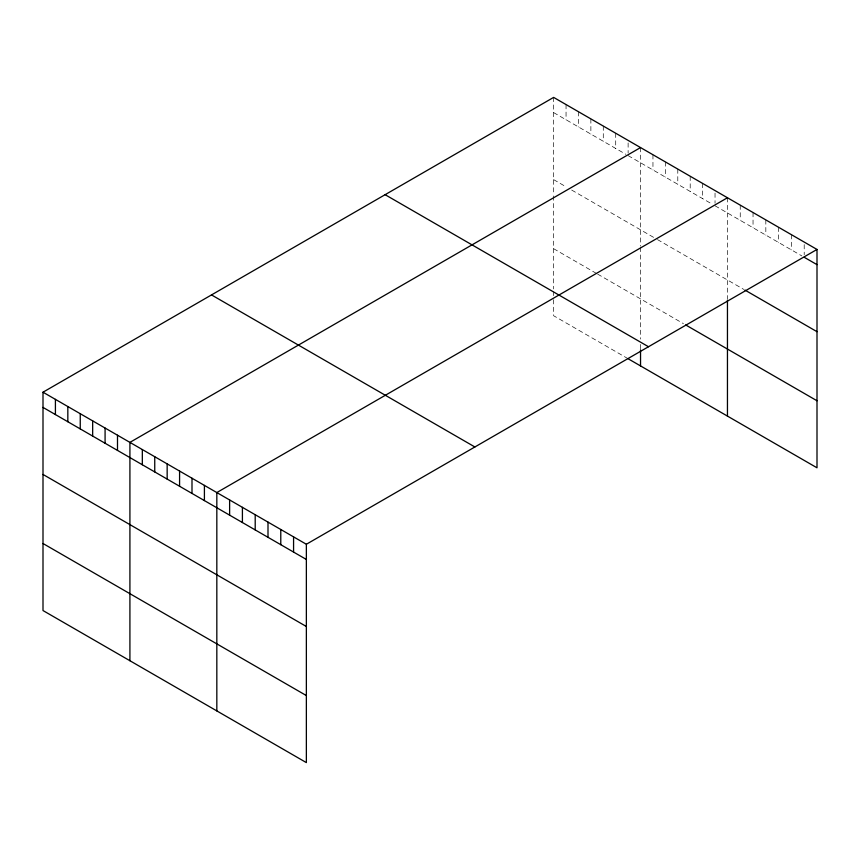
<?xml version="1.0" encoding="UTF-8"?>
<svg xmlns="http://www.w3.org/2000/svg" width="860" height="860" viewBox="0 0 860 860"><rect width="100%" height="100%" fill="white"/><g stroke="black" fill="none" stroke-linecap="round" stroke-linejoin="round"><path stroke-width="0.64" stroke-dasharray="4.3 3.22" d="M553.636 112.595L625.865 154.305M628.122 155.606L712.779 204.486M715.036 205.787L801.885 255.925M553.636 179.632L566.052 186.803M571.696 190.06L656.341 238.94M657.47 239.585L743.739 289.39M553.636 248.701L596.517 273.469M597.646 274.114L683.431 323.639M628.122 358.749L553.636 315.738L553.636 296.969M804.207 244.605L804.207 254.732M791.415 234.683L791.415 249.884M778.622 227.298L778.622 242.499M765.83 219.913L765.83 235.113M753.038 212.527L753.038 227.728M740.245 205.142L740.245 220.343M727.452 197.757L727.452 298.829M715.036 193.124L715.036 203.25M702.62 183.416L702.62 198.617M690.204 176.246L690.204 191.447M677.788 169.076L677.788 184.276M665.371 161.916L665.371 177.117M652.955 154.746L652.955 169.947M640.539 147.576L640.539 246.132M640.539 247.39L640.539 339.098M640.539 344.462L640.539 349.827M628.122 142.943L628.122 153.069M615.706 133.236L615.706 148.436M603.29 126.076L603.29 141.266M590.874 118.906L590.874 134.106M578.468 111.735L578.468 126.936M566.052 104.565L566.052 119.766M553.636 97.395L553.636 193.446M553.636 195.962L553.636 288.928M553.636 291.604L553.636 295.625"/><path stroke-width="1.29" d="M43 392.203L306.364 544.262L306.364 762.605L43 610.546L43 392.203L553.636 97.395L817 249.454L817 467.797L628.122 358.749M640.539 147.576L129.914 442.384L129.914 660.727M727.452 197.757L216.827 492.565L216.827 710.908M306.364 544.262L817 249.454M804.207 257.269L817 264.654M744.9 290.056L817 331.691M685.689 324.951L817 400.76M385.119 194.682L648.494 346.741M211.506 294.915L474.881 446.974M43 407.404L306.364 559.462M43 474.44L306.364 626.499M43 543.509L306.364 695.568M727.452 300.086L727.452 416.089M640.539 349.827L640.539 365.919M293.572 536.876L293.572 552.077M280.779 529.491L280.779 544.692M267.998 522.106L267.998 537.306M255.205 514.721L255.205 529.921M242.412 507.335L242.412 522.536M229.62 499.95L229.62 515.151M204.411 485.395L204.411 500.595M191.995 478.224L191.995 493.425M179.579 471.054L179.579 486.255M167.162 463.895L167.162 479.095M154.746 456.724L154.746 471.925M142.33 449.554L142.33 464.755M117.497 435.214L117.497 450.414M105.081 428.054L105.081 443.244M92.665 420.884L92.665 436.084M80.249 413.714L80.249 428.914M67.832 406.543L67.832 421.744M55.416 399.373L55.416 414.574"/></g></svg>
